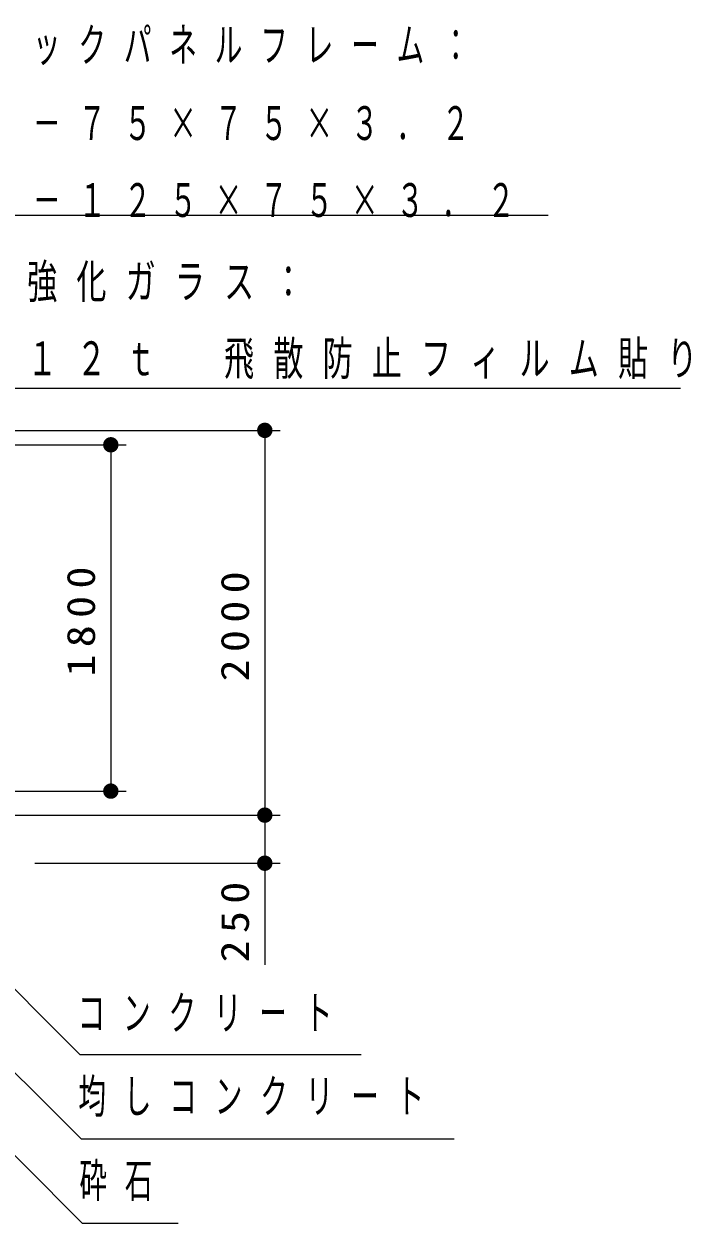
# Model space of a CAD drawing. Units: millimetres on the paper, scale 1:80. Extents: x -385 to 145, y 0 to 323.
# Drawn here: x -249.3 to -206, y 80.5 to 158.4 of the extents above; entities that cross this region are included whole.
import ezdxf

# ---------------------------------------------------------------- set-up
doc = ezdxf.new("R2010")
doc.units = ezdxf.units.MM
doc.layers.add('LY_1', color=7, linetype='Continuous', lineweight=25)
doc.styles.add('ＭＳ ゴシック', font='')
doc.styles.get('ＭＳ ゴシック').set_extended_font_data('MS Gothic')

# ---------------------------------------------------------------- blocks, each defined once
blk = doc.blocks.new('filled_dot')
at = {"color": 0, "linetype": 'Continuous', "lineweight": -2, "const_width": 1.25}
blk.add_lwpolyline([(-0.625, 0, 1), (0.625, 0, 1)], format="xyb", close=True, dxfattribs=at)

msp = doc.modelspace()

# ---------------------------------------------------------------- linework, layer by layer
at = {"layer": 'LY_1', "lineweight": 13}
for p, q in [((-257.645, 132.028), (-232.645, 132.028)), ((-233.645, 132.028), (-233.645, 107.028)), ((-257.645, 131.09), (-242.645, 131.09)), ((-243.645, 131.09), (-243.645, 108.59)), ((-257.645, 108.59), (-242.645, 108.59)), ((-257.645, 107.028), (-232.645, 107.028)), ((-233.645, 107.028), (-233.645, 97.305)), ((-248.577, 103.903), (-232.645, 103.903))]:
    msp.add_line(p, q, dxfattribs=at)
for points in [[(-267.745, 132.065), (-253.8, 146.011), (-215.239, 146.011)], [(-263.316, 123.545), (-252.087, 134.774), (-206.64, 134.774)], [(-252.395, 98.219), (-245.648, 91.472), (-227.392, 91.472)], [(-253.134, 93.504), (-245.581, 86), (-221.339, 86)], [(-257.07, 92.123), (-245.514, 80.528), (-239.272, 80.528)]]:
    msp.add_lwpolyline(points, dxfattribs=at)

# ---------------------------------------------------------------- block references
at = {"layer": 'LY_1', "lineweight": 13, "xscale": 0.4, "yscale": 0.4}
for p, rotation in [((-233.645, 132.028), 270), ((-243.645, 131.09), 270), ((-243.645, 108.59), 90), ((-233.645, 107.028), 90), ((-233.645, 107.028), 270), ((-233.645, 103.903), 90)]:
    msp.add_blockref('filled_dot', p, dxfattribs=dict(at, rotation=rotation))

# ---------------------------------------------------------------- texts
at = {"layer": 'LY_1', "char_height": 2.199, "attachment_point": 4, "style": 'ＭＳ ゴシック'}
for s, insert in [('\\T1.64;\\W0.6;バックパネルフレーム：', (-251.655, 156.961)), ('\\T1.64;\\W0.6;□－７５×７５×３．２', (-251.655, 151.961)), ('\\T1.64;\\W0.6;□－１２５×７５×３．２', (-251.655, 146.961)), ('\\T1.64;\\W0.65;強化ガラス：', (-249.076, 141.574)), ('\\T1.64;\\W0.65;１２ｔ\u3000飛散防止フィルム貼り', (-249.076, 136.574)), ('\\T1.64;\\W0.6;コンクリート', (-245.809, 94.122)), ('\\T1.64;\\W0.6;均しコンクリート', (-245.755, 88.65)), ('\\T1.64;\\W0.6;砕石', (-245.688, 83.178))]:
    msp.add_mtext(s, dxfattribs=dict(at, insert=insert))
at = {"layer": 'LY_1', "char_height": 1.833, "attachment_point": 8, "rotation": 90, "style": 'ＭＳ ゴシック'}
for s, insert in [('\\T1.33;\\W1.15;1800', (-244.645, 119.84)), ('\\T1.33;\\W1.15;2000', (-234.645, 119.528)), ('\\T1.33;\\W1.15;250', (-234.645, 100.315))]:
    msp.add_mtext(s, dxfattribs=dict(at, insert=insert))

doc.saveas('drawing.dxf')
